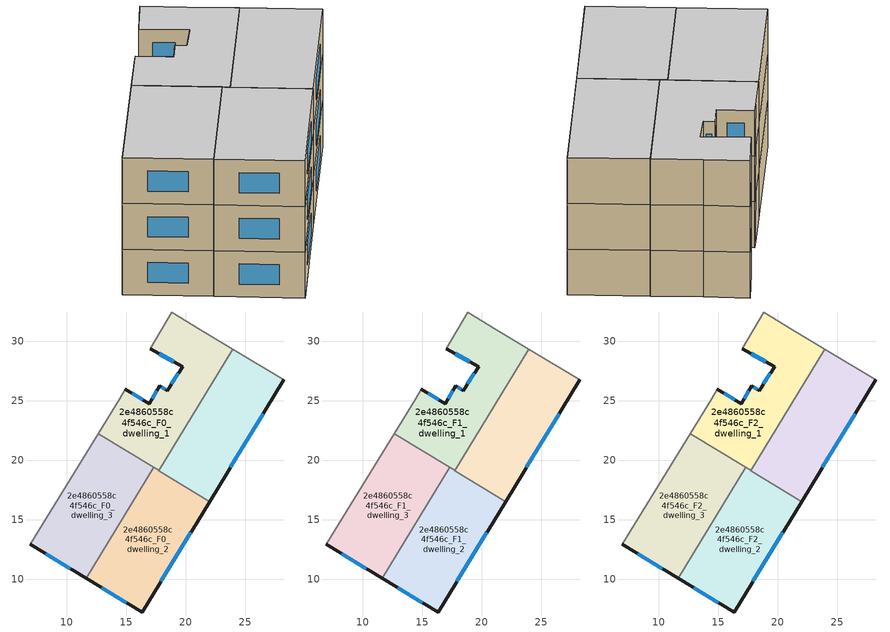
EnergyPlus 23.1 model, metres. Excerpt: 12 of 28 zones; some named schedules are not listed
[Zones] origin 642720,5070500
2e4860558c4f546c_F0_dwelling_0
 floor ground (EU_floor_Construction): 28.23,26.75 21.99,16.52 17.72,19.13 23.94,29.32 z0
 wall outside (EU_wall_Construction): 21.99,16.52 28.23,26.75 z0:3
 wall to 2e4860558c4f546c_F0_dwelling_1 (EU_wall_Construction): 23.94,29.32 17.72,19.13 z0:3
 wall adiabatic (EU_wall_Construction): 28.23,26.75 23.94,29.32 z0:3
 wall to 2e4860558c4f546c_F0_dwelling_2 (EU_wall_Construction): 17.72,19.13 21.99,16.52 z0:3
 window (EU_Window_Construction): 23.74,19.39 26.48,23.88 z0.84:2.16
2e4860558c4f546c_F0_dwelling_1
 floor ground (EU_floor_Construction): 21.23,30.95 23.94,29.32 17.72,19.13 12.63,22.24 14.42,25.15 14.92,25.95 16.92,24.75 17.82,26.25 18.43,25.85 19.73,27.85 17.03,29.35 18.83,32.45 z0
 wall outside (EU_wall_Construction): 17.03,29.35 19.73,27.85 18.43,25.85 17.82,26.25 16.92,24.75 14.92,25.95 z0:3
 wall adiabatic (EU_wall_Construction): 23.94,29.32 21.23,30.95 18.83,32.45 17.03,29.35 / 14.92,25.95 14.42,25.15 12.63,22.24 z0:3
 wall to 2e4860558c4f546c_F0_dwelling_3 (EU_wall_Construction): 12.63,22.24 17.3,19.39 z0:3
 wall to 2e4860558c4f546c_F0_dwelling_2 (EU_wall_Construction): 17.3,19.39 17.72,19.13 z0:3
 window (EU_Window_Construction): 18.26,25.96 17.99,26.14 / 19.36,27.29 18.79,26.41 / 17.78,28.93 18.97,28.27 / 16.36,25.08 15.48,25.61 / 17.57,25.83 17.18,25.17 z0.84:2.16
2e4860558c4f546c_F0_dwelling_2
 floor ground (EU_floor_Construction): 21.99,16.52 16.32,7.24 11.62,10.09 17.3,19.39 z0
 wall outside (EU_wall_Construction): 11.62,10.09 16.32,7.24 21.99,16.52 z0:3
 wall to 2e4860558c4f546c_F0_dwelling_3 (EU_wall_Construction): 17.3,19.39 11.62,10.09 z0:3
 window (EU_Window_Construction): 17.91,9.84 20.4,13.92 / 12.94,9.29 15,8.03 z0.84:2.16
2e4860558c4f546c_F0_dwelling_3
 floor ground (EU_floor_Construction): 17.3,19.39 11.62,10.09 6.91,12.94 12.63,22.24 z0
 wall outside (EU_wall_Construction): 6.91,12.94 11.62,10.09 z0:3
 wall adiabatic (EU_wall_Construction): 12.63,22.24 6.91,12.94 z0:3
 window (EU_Window_Construction): 8.23,12.14 10.3,10.89 z0.84:2.16
2e4860558c4f546c_F1_dwelling_0
 floor to 2e4860558c4f546c_F0_dwelling_0 (EU_floor_Construction): 28.23,26.75 21.99,16.52 17.72,19.13 23.94,29.32 z3
 wall outside (EU_wall_Construction): 21.99,16.52 28.23,26.75 z3:6
 wall to 2e4860558c4f546c_F1_dwelling_1 (EU_wall_Construction): 23.94,29.32 17.72,19.13 z3:6
 wall adiabatic (EU_wall_Construction): 28.23,26.75 23.94,29.32 z3:6
 wall to 2e4860558c4f546c_F1_dwelling_2 (EU_wall_Construction): 17.72,19.13 21.99,16.52 z3:6
 window (EU_Window_Construction): 23.74,19.39 26.48,23.88 z3.84:5.16
2e4860558c4f546c_F1_dwelling_1
 floor to 2e4860558c4f546c_F0_dwelling_1 (EU_floor_Construction): 21.23,30.95 23.94,29.32 17.72,19.13 12.63,22.24 14.42,25.15 14.92,25.95 16.92,24.75 17.82,26.25 18.43,25.85 19.73,27.85 17.03,29.35 18.83,32.45 z3
 wall outside (EU_wall_Construction): 17.03,29.35 19.73,27.85 18.43,25.85 17.82,26.25 16.92,24.75 14.92,25.95 z3:6
 wall adiabatic (EU_wall_Construction): 23.94,29.32 21.23,30.95 18.83,32.45 17.03,29.35 / 14.92,25.95 14.42,25.15 12.63,22.24 z3:6
 wall to 2e4860558c4f546c_F1_dwelling_3 (EU_wall_Construction): 12.63,22.24 17.3,19.39 z3:6
 wall to 2e4860558c4f546c_F1_dwelling_2 (EU_wall_Construction): 17.3,19.39 17.72,19.13 z3:6
 window (EU_Window_Construction): 18.26,25.96 17.99,26.14 / 19.36,27.29 18.79,26.41 / 17.78,28.93 18.97,28.27 / 16.36,25.08 15.48,25.61 / 17.57,25.83 17.18,25.17 z3.84:5.16
2e4860558c4f546c_F1_dwelling_2
 floor to 2e4860558c4f546c_F0_dwelling_2 (EU_floor_Construction): 21.99,16.52 16.32,7.24 11.62,10.09 17.3,19.39 z3
 wall outside (EU_wall_Construction): 11.62,10.09 16.32,7.24 21.99,16.52 z3:6
 wall to 2e4860558c4f546c_F1_dwelling_3 (EU_wall_Construction): 17.3,19.39 11.62,10.09 z3:6
 window (EU_Window_Construction): 17.91,9.84 20.4,13.92 / 12.94,9.29 15,8.03 z3.84:5.16
2e4860558c4f546c_F1_dwelling_3
 floor to 2e4860558c4f546c_F0_dwelling_3 (EU_floor_Construction): 17.3,19.39 11.62,10.09 6.91,12.94 12.63,22.24 z3
 wall outside (EU_wall_Construction): 6.91,12.94 11.62,10.09 z3:6
 wall adiabatic (EU_wall_Construction): 12.63,22.24 6.91,12.94 z3:6
 window (EU_Window_Construction): 8.23,12.14 10.3,10.89 z3.84:5.16
2e4860558c4f546c_F2_dwelling_0
 floor to 2e4860558c4f546c_F1_dwelling_0 (EU_floor_Construction): 28.23,26.75 21.99,16.52 17.72,19.13 23.94,29.32 z6
 wall outside (EU_wall_Construction): 21.99,16.52 28.23,26.75 z6:9
 wall to 2e4860558c4f546c_F2_dwelling_1 (EU_wall_Construction): 23.94,29.32 17.72,19.13 z6:9
 wall adiabatic (EU_wall_Construction): 28.23,26.75 23.94,29.32 z6:9
 wall to 2e4860558c4f546c_F2_dwelling_2 (EU_wall_Construction): 17.72,19.13 21.99,16.52 z6:9
 window (EU_Window_Construction): 23.74,19.39 26.48,23.88 z6.84:8.16
 ceiling to 2e4860558c4f546c_F3_dwelling_0 (EU_floor_Construction): 21.99,16.52 28.23,26.75 23.94,29.32 17.72,19.13 z9
2e4860558c4f546c_F2_dwelling_1
 floor to 2e4860558c4f546c_F1_dwelling_1 (EU_floor_Construction): 21.23,30.95 23.94,29.32 17.72,19.13 12.63,22.24 14.42,25.15 14.92,25.95 16.92,24.75 17.82,26.25 18.43,25.85 19.73,27.85 17.03,29.35 18.83,32.45 z6
 wall outside (EU_wall_Construction): 17.03,29.35 19.73,27.85 18.43,25.85 17.82,26.25 16.92,24.75 14.92,25.95 z6:9
 wall adiabatic (EU_wall_Construction): 23.94,29.32 21.23,30.95 18.83,32.45 17.03,29.35 / 14.92,25.95 14.42,25.15 12.63,22.24 z6:9
 wall to 2e4860558c4f546c_F2_dwelling_3 (EU_wall_Construction): 12.63,22.24 17.3,19.39 z6:9
 wall to 2e4860558c4f546c_F2_dwelling_2 (EU_wall_Construction): 17.3,19.39 17.72,19.13 z6:9
 window (EU_Window_Construction): 18.26,25.96 17.99,26.14 / 19.36,27.29 18.79,26.41 / 17.78,28.93 18.97,28.27 / 16.36,25.08 15.48,25.61 / 17.57,25.83 17.18,25.17 z6.84:8.16
 ceiling to 2e4860558c4f546c_F3_dwelling_1 (EU_floor_Construction): 17.72,19.13 23.94,29.32 21.23,30.95 18.83,32.45 17.03,29.35 19.73,27.85 18.43,25.85 17.82,26.25 16.92,24.75 14.92,25.95 14.42,25.15 12.63,22.24 z9
2e4860558c4f546c_F2_dwelling_2
 floor to 2e4860558c4f546c_F1_dwelling_2 (EU_floor_Construction): 21.99,16.52 16.32,7.24 11.62,10.09 17.3,19.39 z6
 wall outside (EU_wall_Construction): 11.62,10.09 16.32,7.24 21.99,16.52 z6:9
 wall to 2e4860558c4f546c_F2_dwelling_3 (EU_wall_Construction): 17.3,19.39 11.62,10.09 z6:9
 window (EU_Window_Construction): 17.91,9.84 20.4,13.92 / 12.94,9.29 15,8.03 z6.84:8.16
 ceiling to 2e4860558c4f546c_F3_dwelling_2 (EU_floor_Construction): 16.32,7.24 21.99,16.52 17.3,19.39 11.62,10.09 z9
2e4860558c4f546c_F2_dwelling_3
 floor to 2e4860558c4f546c_F1_dwelling_3 (EU_floor_Construction): 17.3,19.39 11.62,10.09 6.91,12.94 12.63,22.24 z6
 wall outside (EU_wall_Construction): 6.91,12.94 11.62,10.09 z6:9
 wall adiabatic (EU_wall_Construction): 12.63,22.24 6.91,12.94 z6:9
 window (EU_Window_Construction): 8.23,12.14 10.3,10.89 z6.84:8.16
 ceiling to 2e4860558c4f546c_F3_dwelling_3 (EU_floor_Construction): 11.62,10.09 17.3,19.39 12.63,22.24 6.91,12.94 z9
[Building]
EU S2 Campaign: North Axis=0; Terrain=City; Solar Distribution=FullExterior
[Site:Location]
Lyon-Bron: Latitude=45.75; Longitude=5; Time Zone=1; Elevation=198
[SizingPeriod:WeatherFileDays]
AnnualSizingPeriod: Begin Month=1; Begin Day of Month=1; End Month=12; End Day of Month=31; Day of Week for Start Day=Monday; Use Weather File Daylight Saving Period=No; Use Weather File Rain and Snow Indicators=No
[MATERIAL]
EU_InternalMass_Material: Roughness=MediumRough; Thickness=0.1; Conductivity=1; Density=1800; Specific Heat=900; Thermal Absorptance=0.9; Solar Absorptance=0.7; Visible Absorptance=0.7
[MATERIAL:NOMASS] Roughness=MediumRough; Thermal Absorptance=0.9; Solar Absorptance=0.7; Visible Absorptance=0.7
Name | Thermal Resistance
EU_wall_NoMass | 0.776494
EU_floor_NoMass | 0.421597
[WINDOWMATERIAL:SIMPLEGLAZINGSYSTEM]
EU_Window_SimpleGlazing: UFactor=4.24961; Solar Heat Gain Coefficient=0.83; Visible Transmittance=0.83
[CONSTRUCTION]
EU_wall_Construction: EU_wall_NoMass
EU_floor_Construction: EU_floor_NoMass
EU_Window_Construction: EU_Window_SimpleGlazing
EU_InternalMass_Construction: EU_InternalMass_Material
[ZONE] Type=1; Multiplier=1; Ceiling Height=autocalculate; Floor Area=autocalculate; Part of Total Floor Area=Yes
Name | Volume
2e4860558c4f546c_F0_dwelling_0; 2e4860558c4f546c_F1_dwelling_0; 2e4860558c4f546c_F2_dwelling_0 | 179.528
2e4860558c4f546c_F0_dwelling_1; 2e4860558c4f546c_F1_dwelling_1; 2e4860558c4f546c_F2_dwelling_1 | 179.53
2e4860558c4f546c_F0_dwelling_2; 2e4860558c4f546c_F1_dwelling_2; 2e4860558c4f546c_F2_dwelling_2 | 179.518
2e4860558c4f546c_F0_dwelling_3; 2e4860558c4f546c_F1_dwelling_3; 2e4860558c4f546c_F2_dwelling_3 | 179.527
[INTERNALMASS] Construction=EU_InternalMass_Construction
Name | Zone or ZoneList | Surface Area
2e4860558c4f546c_F0_dwelling_0_EU_InternalMass | 2e4860558c4f546c_F0_dwelling_0 | 59.8425
2e4860558c4f546c_F0_dwelling_1_EU_InternalMass | 2e4860558c4f546c_F0_dwelling_1 | 59.8434
2e4860558c4f546c_F0_dwelling_2_EU_InternalMass | 2e4860558c4f546c_F0_dwelling_2 | 59.8395
2e4860558c4f546c_F0_dwelling_3_EU_InternalMass | 2e4860558c4f546c_F0_dwelling_3 | 59.8422
2e4860558c4f546c_F1_dwelling_0_EU_InternalMass | 2e4860558c4f546c_F1_dwelling_0 | 59.8425
2e4860558c4f546c_F1_dwelling_1_EU_InternalMass | 2e4860558c4f546c_F1_dwelling_1 | 59.8434
2e4860558c4f546c_F1_dwelling_2_EU_InternalMass | 2e4860558c4f546c_F1_dwelling_2 | 59.8395
2e4860558c4f546c_F1_dwelling_3_EU_InternalMass | 2e4860558c4f546c_F1_dwelling_3 | 59.8422
2e4860558c4f546c_F2_dwelling_0_EU_InternalMass | 2e4860558c4f546c_F2_dwelling_0 | 59.8425
2e4860558c4f546c_F2_dwelling_1_EU_InternalMass | 2e4860558c4f546c_F2_dwelling_1 | 59.8434
2e4860558c4f546c_F2_dwelling_2_EU_InternalMass | 2e4860558c4f546c_F2_dwelling_2 | 59.8395
2e4860558c4f546c_F2_dwelling_3_EU_InternalMass | 2e4860558c4f546c_F2_dwelling_3 | 59.8422
[OTHEREQUIPMENT] Fuel Type=Electricity; Design Level Calculation Method=Watts/Area; Power per Zone Floor Area=1; Fraction Latent=0; Fraction Radiant=0; Fraction Lost=0; Carbon Dioxide Generation Rate=0; EndUse Subcategory=EU_Step8_InternalGains
Name | Zone or ZoneList or Space or SpaceList | Schedule
EU_Step8_InternalGain_2e4860558c4f546c_F0_dwelling_0_f000 | 2e4860558c4f546c_F0_dwelling_0 | EU_Step8_GainSchedule_2e4860558c4f546c_F0_dwelling_0_f000
EU_Step8_InternalGain_2e4860558c4f546c_F0_dwelling_1_f000 | 2e4860558c4f546c_F0_dwelling_1 | EU_Step8_GainSchedule_2e4860558c4f546c_F0_dwelling_1_f000
EU_Step8_InternalGain_2e4860558c4f546c_F0_dwelling_2_f000 | 2e4860558c4f546c_F0_dwelling_2 | EU_Step8_GainSchedule_2e4860558c4f546c_F0_dwelling_2_f000
EU_Step8_InternalGain_2e4860558c4f546c_F0_dwelling_3_f000 | 2e4860558c4f546c_F0_dwelling_3 | EU_Step8_GainSchedule_2e4860558c4f546c_F0_dwelling_3_f000
EU_Step8_InternalGain_2e4860558c4f546c_F1_dwelling_0_f000 | 2e4860558c4f546c_F1_dwelling_0 | EU_Step8_GainSchedule_2e4860558c4f546c_F1_dwelling_0_f000
EU_Step8_InternalGain_2e4860558c4f546c_F1_dwelling_1_f000 | 2e4860558c4f546c_F1_dwelling_1 | EU_Step8_GainSchedule_2e4860558c4f546c_F1_dwelling_1_f000
EU_Step8_InternalGain_2e4860558c4f546c_F1_dwelling_2_f000 | 2e4860558c4f546c_F1_dwelling_2 | EU_Step8_GainSchedule_2e4860558c4f546c_F1_dwelling_2_f000
EU_Step8_InternalGain_2e4860558c4f546c_F1_dwelling_3_f000 | 2e4860558c4f546c_F1_dwelling_3 | EU_Step8_GainSchedule_2e4860558c4f546c_F1_dwelling_3_f000
EU_Step8_InternalGain_2e4860558c4f546c_F2_dwelling_0_f000 | 2e4860558c4f546c_F2_dwelling_0 | EU_Step8_GainSchedule_2e4860558c4f546c_F2_dwelling_0_f000
EU_Step8_InternalGain_2e4860558c4f546c_F2_dwelling_1_f000 | 2e4860558c4f546c_F2_dwelling_1 | EU_Step8_GainSchedule_2e4860558c4f546c_F2_dwelling_1_f000
EU_Step8_InternalGain_2e4860558c4f546c_F2_dwelling_2_f000 | 2e4860558c4f546c_F2_dwelling_2 | EU_Step8_GainSchedule_2e4860558c4f546c_F2_dwelling_2_f000
EU_Step8_InternalGain_2e4860558c4f546c_F2_dwelling_3_f000 | 2e4860558c4f546c_F2_dwelling_3 | EU_Step8_GainSchedule_2e4860558c4f546c_F2_dwelling_3_f000
[ZONEVENTILATION:DESIGNFLOWRATE] Schedule=EU_AlwaysOn; Design Flow Rate Calculation Method=AirChanges/Hour; Air Changes per Hour=0.693814; Ventilation Type=Natural; Fan Pressure Rise=0; Fan Total Efficiency=1; Constant Term Coefficient=1; Temperature Term Coefficient=0; Velocity Term Coefficient=0; Velocity Squared Term Coefficient=0; Minimum Indoor Temperature=-100; Maximum Indoor Temperature=100; Delta Temperature=-100; Minimum Outdoor Temperature=-100; Maximum Outdoor Temperature=100; Maximum Wind Speed=40
Name | Zone or ZoneList or Space or SpaceList
EU_ConstantAir_2e4860558c4f546c_F0_dwelling_0 | 2e4860558c4f546c_F0_dwelling_0
EU_ConstantAir_2e4860558c4f546c_F0_dwelling_1 | 2e4860558c4f546c_F0_dwelling_1
EU_ConstantAir_2e4860558c4f546c_F0_dwelling_2 | 2e4860558c4f546c_F0_dwelling_2
EU_ConstantAir_2e4860558c4f546c_F0_dwelling_3 | 2e4860558c4f546c_F0_dwelling_3
EU_ConstantAir_2e4860558c4f546c_F1_dwelling_0 | 2e4860558c4f546c_F1_dwelling_0
EU_ConstantAir_2e4860558c4f546c_F1_dwelling_1 | 2e4860558c4f546c_F1_dwelling_1
EU_ConstantAir_2e4860558c4f546c_F1_dwelling_2 | 2e4860558c4f546c_F1_dwelling_2
EU_ConstantAir_2e4860558c4f546c_F1_dwelling_3 | 2e4860558c4f546c_F1_dwelling_3
EU_ConstantAir_2e4860558c4f546c_F2_dwelling_0 | 2e4860558c4f546c_F2_dwelling_0
EU_ConstantAir_2e4860558c4f546c_F2_dwelling_1 | 2e4860558c4f546c_F2_dwelling_1
EU_ConstantAir_2e4860558c4f546c_F2_dwelling_2 | 2e4860558c4f546c_F2_dwelling_2
EU_ConstantAir_2e4860558c4f546c_F2_dwelling_3 | 2e4860558c4f546c_F2_dwelling_3
[HVACTEMPLATE:THERMOSTAT] Constant Heating Setpoint=20; Constant Cooling Setpoint=50
EU_HeatOnly_2e4860558c4f546c_F0_dwelling_0; EU_HeatOnly_2e4860558c4f546c_F0_dwelling_1; EU_HeatOnly_2e4860558c4f546c_F0_dwelling_2; EU_HeatOnly_2e4860558c4f546c_F0_dwelling_3; EU_HeatOnly_2e4860558c4f546c_F1_dwelling_0; EU_HeatOnly_2e4860558c4f546c_F1_dwelling_1; EU_HeatOnly_2e4860558c4f546c_F1_dwelling_2; EU_HeatOnly_2e4860558c4f546c_F1_dwelling_3; EU_HeatOnly_2e4860558c4f546c_F2_dwelling_0; EU_HeatOnly_2e4860558c4f546c_F2_dwelling_1; EU_HeatOnly_2e4860558c4f546c_F2_dwelling_2; EU_HeatOnly_2e4860558c4f546c_F2_dwelling_3; EU_HeatOnly_2e4860558c4f546c_F3_dwelling_0; EU_HeatOnly_2e4860558c4f546c_F3_dwelling_1; EU_HeatOnly_2e4860558c4f546c_F3_dwelling_2; EU_HeatOnly_2e4860558c4f546c_F3_dwelling_3; EU_HeatOnly_2e4860558c4f546c_F4_dwelling_0; EU_HeatOnly_2e4860558c4f546c_F4_dwelling_1; EU_HeatOnly_2e4860558c4f546c_F4_dwelling_2; EU_HeatOnly_2e4860558c4f546c_F4_dwelling_3; EU_HeatOnly_2e4860558c4f546c_F5_dwelling_0; EU_HeatOnly_2e4860558c4f546c_F5_dwelling_1; EU_HeatOnly_2e4860558c4f546c_F5_dwelling_2; EU_HeatOnly_2e4860558c4f546c_F5_dwelling_3; EU_HeatOnly_2e4860558c4f546c_F6_dwelling_0; EU_HeatOnly_2e4860558c4f546c_F6_dwelling_1; EU_HeatOnly_2e4860558c4f546c_F6_dwelling_2; EU_HeatOnly_2e4860558c4f546c_F6_dwelling_3
[HVACTEMPLATE:ZONE:IDEALLOADSAIRSYSTEM] System Availability Schedule=EU_AlwaysOn; Maximum Heating Supply Air Temperature=50; Minimum Cooling Supply Air Temperature=13; Maximum Heating Supply Air Humidity Ratio=0.0156; Minimum Cooling Supply Air Humidity Ratio=0.0077; Heating Limit=NoLimit; Cooling Limit=NoLimit; Heating Availability Schedule=EU_AlwaysOn; Cooling Availability Schedule=EU_CoolingOff; Dehumidification Control Type=ConstantSensibleHeatRatio; Cooling Sensible Heat Ratio=0.7; Dehumidification Setpoint=60; Humidification Control Type=None; Humidification Setpoint=30; Outdoor Air Method=None; Outdoor Air Flow Rate per Person=0.00944; Outdoor Air Flow Rate per Zone Floor Area=0; Outdoor Air Flow Rate per Zone=0; Demand Controlled Ventilation Type=None; Outdoor Air Economizer Type=NoEconomizer; Heat Recovery Type=None; Sensible Heat Recovery Effectiveness=0.7; Latent Heat Recovery Effectiveness=0.65
Name | Template Thermostat
2e4860558c4f546c_F0_dwelling_0 | EU_HeatOnly_2e4860558c4f546c_F0_dwelling_0
2e4860558c4f546c_F0_dwelling_1 | EU_HeatOnly_2e4860558c4f546c_F0_dwelling_1
2e4860558c4f546c_F0_dwelling_2 | EU_HeatOnly_2e4860558c4f546c_F0_dwelling_2
2e4860558c4f546c_F0_dwelling_3 | EU_HeatOnly_2e4860558c4f546c_F0_dwelling_3
2e4860558c4f546c_F1_dwelling_0 | EU_HeatOnly_2e4860558c4f546c_F1_dwelling_0
2e4860558c4f546c_F1_dwelling_1 | EU_HeatOnly_2e4860558c4f546c_F1_dwelling_1
2e4860558c4f546c_F1_dwelling_2 | EU_HeatOnly_2e4860558c4f546c_F1_dwelling_2
2e4860558c4f546c_F1_dwelling_3 | EU_HeatOnly_2e4860558c4f546c_F1_dwelling_3
2e4860558c4f546c_F2_dwelling_0 | EU_HeatOnly_2e4860558c4f546c_F2_dwelling_0
2e4860558c4f546c_F2_dwelling_1 | EU_HeatOnly_2e4860558c4f546c_F2_dwelling_1
2e4860558c4f546c_F2_dwelling_2 | EU_HeatOnly_2e4860558c4f546c_F2_dwelling_2
2e4860558c4f546c_F2_dwelling_3 | EU_HeatOnly_2e4860558c4f546c_F2_dwelling_3
[SIZING:ZONE] Zone Cooling Design Supply Air Temperature Input Method=SupplyAirTemperature; Zone Cooling Design Supply Air Temperature=13; Zone Heating Design Supply Air Temperature Input Method=SupplyAirTemperature; Zone Heating Design Supply Air Temperature=50; Zone Cooling Design Supply Air Humidity Ratio=0.008; Zone Heating Design Supply Air Humidity Ratio=0.008; Cooling Design Air Flow Method=DesignDay; Cooling Design Air Flow Rate=0; Cooling Minimum Air Flow per Zone Floor Area=0.000762; Cooling Minimum Air Flow=0; Cooling Minimum Air Flow Fraction=0.2; Heating Design Air Flow Method=DesignDay; Heating Design Air Flow Rate=0; Heating Maximum Air Flow per Zone Floor Area=0.002032; Heating Maximum Air Flow=0.141576; Heating Maximum Air Flow Fraction=0.3; Account for Dedicated Outdoor Air System=No; Dedicated Outdoor Air System Control Strategy=NeutralSupplyAir; Dedicated Outdoor Air Low Setpoint Temperature for Design=autosize; Dedicated Outdoor Air High Setpoint Temperature for Design=autosize; Zone Load Sizing Method=Sensible Load Only No Latent Load; Zone Latent Cooling Design Supply Air Humidity Ratio Input Method=HumidityRatioDifference; Zone Cooling Design Supply Air Humidity Ratio Difference=0.005; Zone Latent Heating Design Supply Air Humidity Ratio Input Method=HumidityRatioDifference; Zone Humidification Design Supply Air Humidity Ratio Difference=0.005
2e4860558c4f546c_F0_dwelling_0; 2e4860558c4f546c_F0_dwelling_1; 2e4860558c4f546c_F0_dwelling_2; 2e4860558c4f546c_F0_dwelling_3; 2e4860558c4f546c_F1_dwelling_0; 2e4860558c4f546c_F1_dwelling_1; 2e4860558c4f546c_F1_dwelling_2; 2e4860558c4f546c_F1_dwelling_3; 2e4860558c4f546c_F2_dwelling_0; 2e4860558c4f546c_F2_dwelling_1; 2e4860558c4f546c_F2_dwelling_2; 2e4860558c4f546c_F2_dwelling_3
[SCHEDULE:FILE] Column Number=1; Rows to Skip at Top=0; Number of Hours of Data=8760; Column Separator=Comma; Interpolate to Timestep=No; Minutes per Item=60; Adjust Schedule for Daylight Savings=Yes
Name | File
EU_Step8_GainSchedule_2e4860558c4f546c_F0_dwelling_0_f000 | ../../schedules/2e4860558c4f546c/2e4860558c4f546c_F0_dwelling_0_f000_gain.csv
EU_Step8_GainSchedule_2e4860558c4f546c_F0_dwelling_1_f000 | ../../schedules/2e4860558c4f546c/2e4860558c4f546c_F0_dwelling_1_f000_gain.csv
EU_Step8_GainSchedule_2e4860558c4f546c_F0_dwelling_2_f000 | ../../schedules/2e4860558c4f546c/2e4860558c4f546c_F0_dwelling_2_f000_gain.csv
EU_Step8_GainSchedule_2e4860558c4f546c_F0_dwelling_3_f000 | ../../schedules/2e4860558c4f546c/2e4860558c4f546c_F0_dwelling_3_f000_gain.csv
EU_Step8_GainSchedule_2e4860558c4f546c_F1_dwelling_0_f000 | ../../schedules/2e4860558c4f546c/2e4860558c4f546c_F1_dwelling_0_f000_gain.csv
EU_Step8_GainSchedule_2e4860558c4f546c_F1_dwelling_1_f000 | ../../schedules/2e4860558c4f546c/2e4860558c4f546c_F1_dwelling_1_f000_gain.csv
EU_Step8_GainSchedule_2e4860558c4f546c_F1_dwelling_2_f000 | ../../schedules/2e4860558c4f546c/2e4860558c4f546c_F1_dwelling_2_f000_gain.csv
EU_Step8_GainSchedule_2e4860558c4f546c_F1_dwelling_3_f000 | ../../schedules/2e4860558c4f546c/2e4860558c4f546c_F1_dwelling_3_f000_gain.csv
